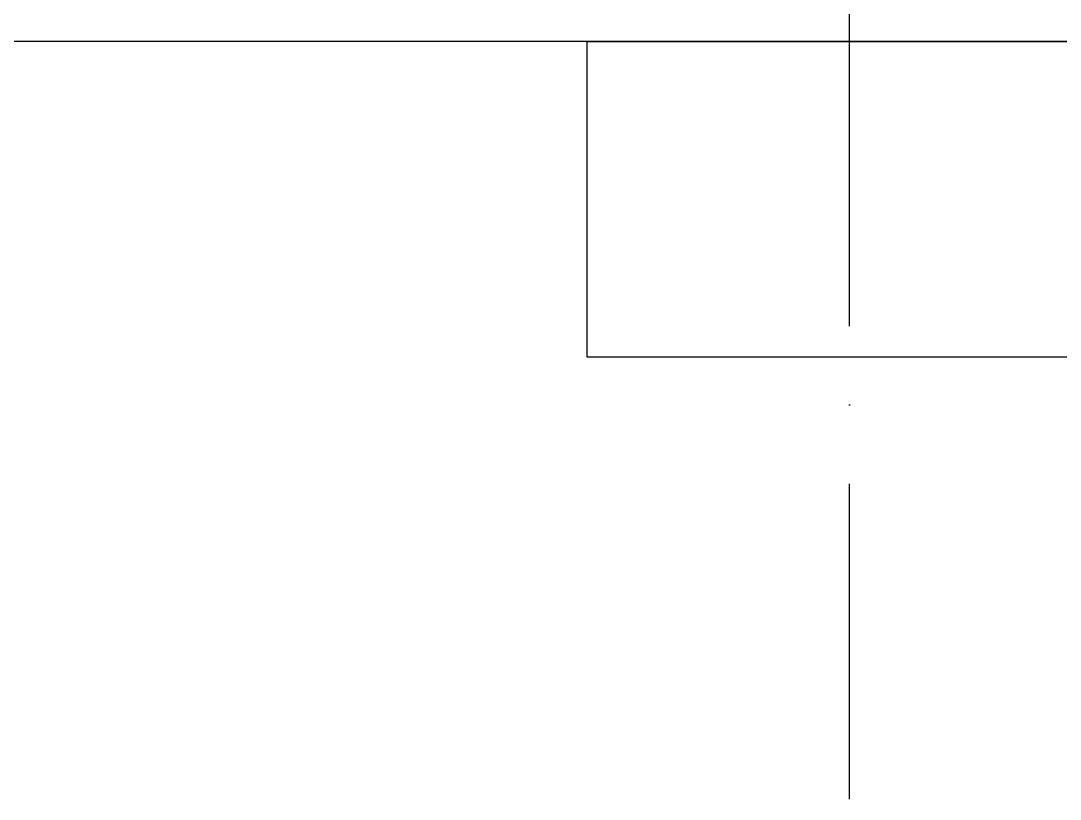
# Model space of a CAD drawing. Header units: millimetres. Extents: x 1924 to 471109, y -30014 to 109986.
# Drawn here: x 450393 to 454346, y 25591 to 28552 of the extents above; entities that cross this region are included whole.
import ezdxf

# ---------------------------------------------------------------- set-up
doc = ezdxf.new("R2010")
doc.units = ezdxf.units.MM
doc.header["$LTSCALE"] = 100
doc.linetypes.add('ACAD_ISO10W100', pattern=[18, 12, -3, 0, -3])
doc.layers.add('osy objektu', color=130, linetype='ACAD_ISO10W100', plot=False)
doc.layers.add('patky', color=240, linetype='Continuous', plot=False)
doc.layers.add('podlazi', color=40, linetype='Continuous', lineweight=30, plot=False)

msp = doc.modelspace()

# ---------------------------------------------------------------- linework, layer by layer
at = {"layer": 'osy objektu'}
msp.add_line((453544.915, 25590.705), (453544.915, 33927.617), dxfattribs=at)
msp.add_line((453544.915, 25590.705), (453544.915, 33927.617), dxfattribs=at)
at = {"layer": 'patky'}
for p, q in [((452544.915, 28473.112), (452544.915, 27273.112)), ((452544.915, 28473.112), (454544.915, 28473.112)), ((452544.915, 27273.112), (454544.915, 27273.112))]:
    msp.add_line(p, q, dxfattribs=at)
at = {"layer": 'podlazi'}
msp.add_line((454544.915, 28473.112), (418944.915, 28473.112), dxfattribs=at)

doc.saveas('drawing.dxf')
